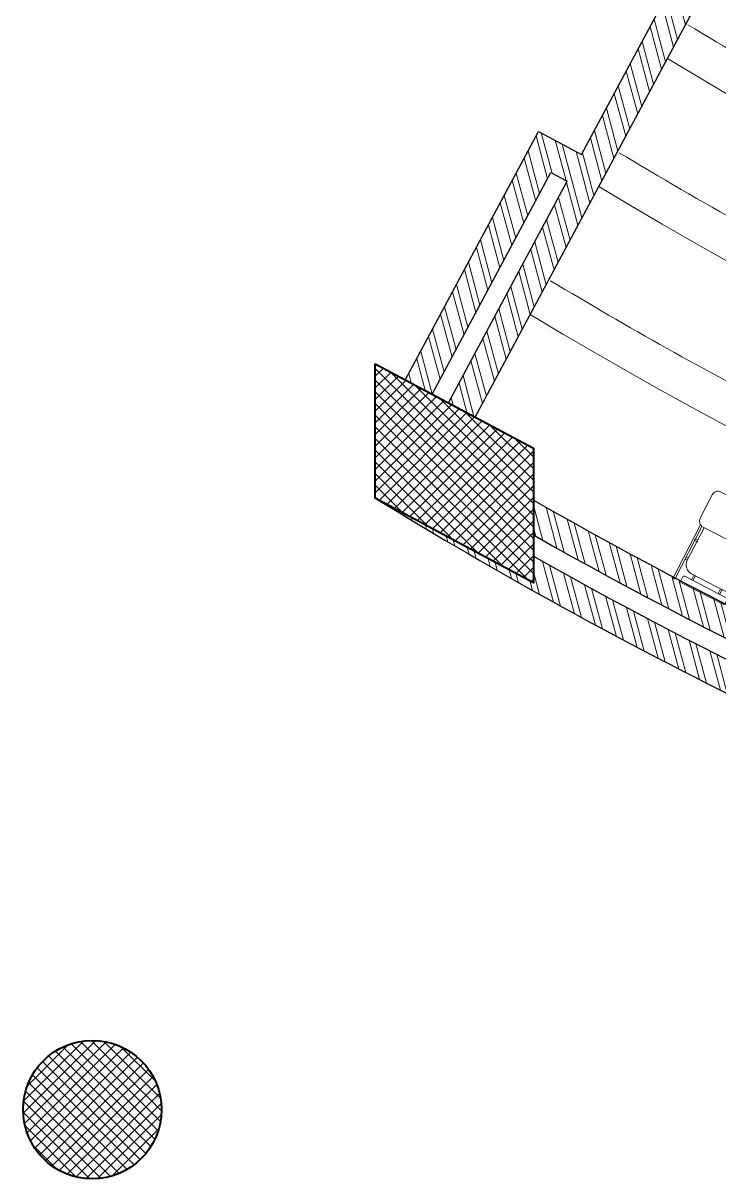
# Model space of a CAD drawing. Header units: millimetres. Extents: x 8275 to 147087, y -297470 to -191881.
# Drawn here: x 24214 to 29493, y -221207 to -212445 of the extents above; entities that cross this region are included whole.
import ezdxf

# ---------------------------------------------------------------- set-up
doc = ezdxf.new("R2010")
doc.units = ezdxf.units.MM
doc.header["$LTSCALE"] = 250
doc.header["$MEASUREMENT"] = 0
for name, color, linetype, lineweight in [('col', 6, 'Continuous', 40), ('furniture', 5, 'Continuous', 15), ('hatch', 9, 'Continuous', 0), ('stairs', 2, 'Continuous', 5), ('text', 7, 'Continuous', 9), ('wall', 1, 'Continuous', 30)]:
    doc.layers.add(name, color=color, linetype=linetype, lineweight=lineweight)
pattern_1 = [(45, (0, 0), (-44.19417382415921, 44.19417382415922), []), (135, (0, 0), (-44.19417382415922, -44.19417382415921), [])]

# ---------------------------------------------------------------- blocks, each defined once
blk = doc.blocks.new('A$C157F7572')
at = {"layer": 'hatch'}
h = blk.add_hatch(dxfattribs=at)
h.set_pattern_fill('ANSI37', color=256, scale=500)
h.set_pattern_definition(pattern_1)
h.paths.add_polyline_path([(-111660.1035599119, 10113.1990508651), (-110460.10356065, 9472.493719681013), (-110460.10356065, 8452.244672351946), (-111660.1035599119, 9092.950003536032)])
h = blk.add_hatch(dxfattribs=at)
h.set_pattern_fill('ANSI37', color=256, scale=500)
h.set_pattern_definition(pattern_1)
edge = h.paths.add_edge_path()
edge.add_arc((-113807.3099105731, 4457.993846584228), 524.8095634262711, 0, 360)
at = {"layer": 'col', "elevation": -2090.576838416472}
blk.add_lwpolyline([(-111660.1035599119, 10113.1990508651), (-110460.10356065, 9472.493719681013), (-110460.10356065, 8452.244672351946), (-111660.1035599119, 9092.950003536032), (-111660.1035599119, 10113.1990508651)], dxfattribs=at)
at = {"layer": 'col'}
blk.add_circle((-113807.3099104376, 4457.993847128237, -7.511825446565581), 524.8095631645992, dxfattribs=at)
blk = doc.blocks.new('A$C24EB465D-flat-9-flat-1-flat-303')
at = {"layer": 'furniture', "ltscale": 0.1}
for p, q in [((-401.5145026613027, 193.5320622231811), (-6.534105153754354, -18.72496494557709)), ((-564.2251524459571, -1.9328309064731), (-470.309465136379, 172.831020266749)), ((-566.3741999790072, -58.4484699126333), (-779.473364084959, -454.9959655106068)), ((-765.9164128545672, -462.2812844375148), (-552.8172487448901, -65.73378883954138)), ((-536.0367479156703, -74.75139893591404), (-667.764906976372, -319.8789281481877)), ((-148.5437129810452, -282.9848205503076), (-543.5241104923189, -70.72779338154942)), ((14.16693680547178, -87.51992741972208), (-79.74875050596893, -262.2837785938755)), ((-609.804048312828, -171.778187208809), (-602.6864663362503, -158.5333707947284)), ((-593.0235474798828, -180.7957973070443), (-609.804048312828, -171.778187208809)), ((-585.9059655070305, -167.5509808920324), (-602.6864663362503, -158.5333707947284)), ((-593.0235474798828, -180.7957973070443), (-585.9059655070305, -167.5509808920324)), ((-684.5454078018665, -310.8613180527464), (-676.492028541863, -295.8751148413867)), ((-667.764906976372, -319.8789281481877), (-684.5454078018665, -310.8613180527464)), ((-659.7115277107805, -304.8927249386907), (-676.492028541863, -295.8751148413867)), ((-667.764906976372, -319.8789281481877), (-659.7115277107805, -304.8927249386907)), ((-352.3497388288379, -684.5263206930831), (-139.2505747247487, -287.978825093247)), ((-125.7853941842914, -295.2148277144879), (-338.8845582883805, -691.762323314324)), ((-168.0545556843281, -301.335216104053), (-287.7592346146703, -524.0887442072853)), ((-619.9515950139612, -432.0789049966261), (-639.2078861035407, -467.9121474083513)), ((-390.9516783263534, -555.1403071433306), (-636.7133440356702, -423.0713718626648)), ((-213.0178751219064, -385.0056133652106), (-205.9002931490541, -371.7607969492674)), ((-213.0178751219064, -385.0056133652106), (-196.2373742926866, -394.0232234606519)), ((-205.9002931490541, -371.7607969492674), (-189.1197923179716, -380.7784070456401)), ((-196.2373742926866, -394.0232234606519), (-189.1197923179716, -380.7784070456401)), ((-779.473364084959, -454.9959655106068), (-765.9164128545672, -462.2812844375148)), ((-706.729377405718, -446.0446545695886), (-720.6654184870422, -471.9776619197801)), ((-402.6064889598638, -657.3157782088965), (-715.490157995373, -489.1764025390148)), ((-376.6469677500427, -609.0087697505951), (-689.5306367874146, -440.8693940807134)), ((-608.7297204509377, -438.1093858722597), (-627.9860115367919, -473.9426282858476)), ((-287.7592346146703, -524.0887442072853), (-279.7058553509414, -509.1025409977883)), ((-287.7592346146703, -524.0887442072853), (-270.9787337835878, -533.1063543045893)), ((-279.7058553509414, -509.1025409977883), (-262.9253545235842, -518.1201510932297)), ((-270.9787337835878, -533.1063543045893), (-262.9253545235842, -518.1201510932297)), ((-418.9353019148111, -540.1022931309417), (-438.1915929988027, -575.9355355454609)), ((-407.6492039114237, -546.1672868002206), (-426.9054950028658, -582.0005292119458)), ((-407.6492039114237, -546.1672868002206), (-418.9353019148111, -540.1022931309417)), ((-371.4717072639614, -626.2075103688985), (-385.4077483415604, -652.1405177200213)), ((-338.8845582883805, -691.762323314324), (-352.3497388288379, -684.5263206930831))]:
    blk.add_line(p, q, dxfattribs=at)
for centre, radius, start, end in [((-425.5614629276097, 148.7840600106865, 1.979556650051792e-09), 50.80000000000293, 61.74702803018982, 151.7470280049306), ((-519.4771502390504, -25.97979116253555, 1.979535455915685e-09), 50.80000000000293, 151.7470280049306, 241.7470280301898), ((-30.58106541633606, -63.4729671580717, 1.979645786047536e-09), 50.80000000000293, 331.7470280049307, 61.74702803018982), ((-124.4967527277768, -238.2368183303624, 1.979624591911429e-09), 50.80000000000293, 241.7470280301898, 331.7470280049307), ((-600.6429036557674, -355.9493685336784, 1.979517139081997e-09), 76.2000000000001, 151.7470280049306, 241.7470280301898), ((-190.4285567998886, -289.3117359699681, 1.979609712952766e-09), 25.39999999999996, 331.7470280049307, 61.74702803018982), ((-709.4784179404378, -477.9894019803032, 1.979492577959472e-09), 12.7, 151.7470280049306, 241.7470280301898), ((-695.5423768572509, -452.0563946310431, 1.979495722933012e-09), 12.70000000000002, 61.74702803018982, 151.7470280049306), ((-354.8812379464507, -488.0183038134128, 1.979572600595851e-09), 76.2000000000001, 241.7470280301898, 331.7470280049307), ((-382.6587078236043, -620.1957703009248, 1.979566332000112e-09), 12.69999999999999, 331.7470280049307, 61.74702803018982), ((-396.5947489012033, -646.1287776511163, 1.979563187026574e-09), 12.7, 241.7470280301898, 331.7470280049307)]:
    blk.add_arc(centre, radius, start, end, dxfattribs=at)

msp = doc.modelspace()

# ---------------------------------------------------------------- hatches: boundary and pattern name
at = {"layer": 'hatch'}
h = msp.add_hatch(dxfattribs=at)
h.set_pattern_fill('ANSI32', color=256, scale=350, angle=59.99999999999999, style=0)
h.set_pattern_definition([(105, (-2190690.936406184, -46921.14399820723), (-126.7777647004402, -33.96999966970584), []), (105, (-2190660.000484559, -46867.56141017377), (-126.7777647004402, -33.96999966970584), [])])
edge = h.paths.add_edge_path()
edge.add_line((28086.02523062448, -216061.0356823531), (28086.02523062448, -216325.7802626106))
edge.add_arc((45240.77431957371, -186089.6540412839), 34763.61237237587, 240.4311851714427, 249.1685879068543)
edge.add_line((32878.15858093905, -218580.7986390919), (32953.701850035, -218363.6753972758))
edge.add_arc((45253.46708800108, -186066.1814145796), 34560.27115737636, 240.21549853507372, 249.151803984201, ccw=False)
edge = h.paths.add_edge_path()
edge.add_line((28086.02523062448, -216688.0470417928), (26886.02523136255, -216047.3417106087))
edge.add_line((26886.02523136255, -216047.3417106087), (26886.02523136209, -215027.0926632797))
edge.add_line((26886.02523134183, -215027.0926632796), (26886.0196425363, -216047.5194371723))
edge.add_arc((45238.49537831015, -186093.7944483396), 35128.89133375532, 238.5044369942412, 249.1870124593572)
edge.add_line((32756.53792456049, -218930.3555420591), (32832.13472323003, -218713.0784478215))
edge.add_arc((45240.77431965771, -186089.6540410934), 34903.61237258309, 240.5614894839211, 249.1751966798071, ccw=False)
edge.add_line((28086.02523062448, -216486.639752638), (28086.02523062448, -216688.0470417928))
h.paths.add_polyline_path([(28124.67939309753, -213265.9375726461), (27116.02521587838, -215146.7130799787), (26886.02523136209, -215027.0926632797), (27317.61589028989, -215257.5280268083), (28218.66792532592, -213577.3314643783), (28342.04518480017, -213643.498312926), (27441.11535862857, -215323.4669999846), (27644.00734231411, -215431.7953130528), (30288.65637592855, -210500.4806560966), (30288.52541847597, -210500.4104240134), (29934.23439905304, -211161.0351325074), (29731.67414453044, -211052.4026848457), (28450.77292238758, -213440.8205393825), (28168.43087688112, -213289.4013601692)])
h.paths.add_polyline_path([(27116.02521587792, -215146.7130799787), (27116.01964253816, -215146.710181347), (27116.01964253816, -215146.7836344884), (28097.45184910367, -213316.7672642533), (28097.41958427546, -213316.7672642533)], flags=16)

# ---------------------------------------------------------------- linework, layer by layer
at = {"layer": 'stairs', "ltscale": 0.01}
for radius, start, end in [(30833.61237248674, 238.7764310881384, 242.4963140060144), (31133.61237248674, 238.7764310881384, 301.2415574169894), (31933.61237248674, 238.8795492447444, 242.7937275457254), (32233.61237248674, 238.8795492447444, 301.1378237362776), (33033.61237248674, 238.97585310128, 242.5270246902458), (33333.61237248674, 238.97585310128, 301.0409451404032)]:
    msp.add_arc((45240.77972502052, -186089.5834866219, -29609.40806650875), radius, start, end, dxfattribs=at)
at = {"layer": 'wall'}
for p, q in [((27643.9822596598, -215431.7819208942, -29608.4640348692), (30288.66194926831, -210500.4101015887, -29608.4640348692)), ((28450.7478645558, -213440.8071009459, -29608.4640348692), (29362.9999446806, -211739.7866644363, -29608.4640348692)), ((27116.02521587792, -215146.7130799805, -29608.4640348692), (28124.67939309753, -213265.937572646, -29608.4640348692)), ((28124.67939309706, -213265.9375726459, -29608.4640348692), (28450.74786455068, -213440.8071009432, -29608.4640348692)), ((27317.59080763557, -215257.5146346496, -29608.4640348692), (28218.66792533011, -213577.3314643804, -29608.4640348692)), ((28218.66792532685, -213577.3314643787, -29608.4640348692), (28342.04518479924, -213643.4983129256, -29608.4640348692)), ((27441.09027597425, -215323.453607826, -29608.4640348692), (28342.04518480436, -213643.4983129282, -29608.4640348692))]:
    msp.add_line(p, q, dxfattribs=at)
for centre, radius, start, end in [((45240.77989293705, -186089.5834866732, -55690.68065680823), 35133.61237248674, 238.504795550948, 249.185929859722), ((45253.47266133572, -186066.1108600365, -55690.68065680823), 34560.27115741452, 240.2154878939086, 249.1518039687456), ((45240.77989293705, -186089.5834866732, -55690.68065680823), 34763.61237248674, 240.431174598198, 249.1685878973172), ((45240.77989293705, -186089.5834866732, -55690.68065680823), 34903.61237248674, 240.5614789773052, 249.1751966634232)]:
    msp.add_arc(centre, radius, start, end, dxfattribs=at)

# ---------------------------------------------------------------- block references
at = {"layer": 'furniture', "ltscale": 0.01, "rotation": 0.9902906295370265}
msp.add_blockref('A$C24EB465D-flat-9-flat-1-flat-303', (29915.03107899218, -216186.3947291263, -27249.1510500213), dxfattribs=at)
at = {"layer": 'text'}
msp.add_blockref('A$C157F7572', (138546.1287912538, -225140.2917141447, -27227.86530261567), dxfattribs=at)

doc.saveas('drawing.dxf')
